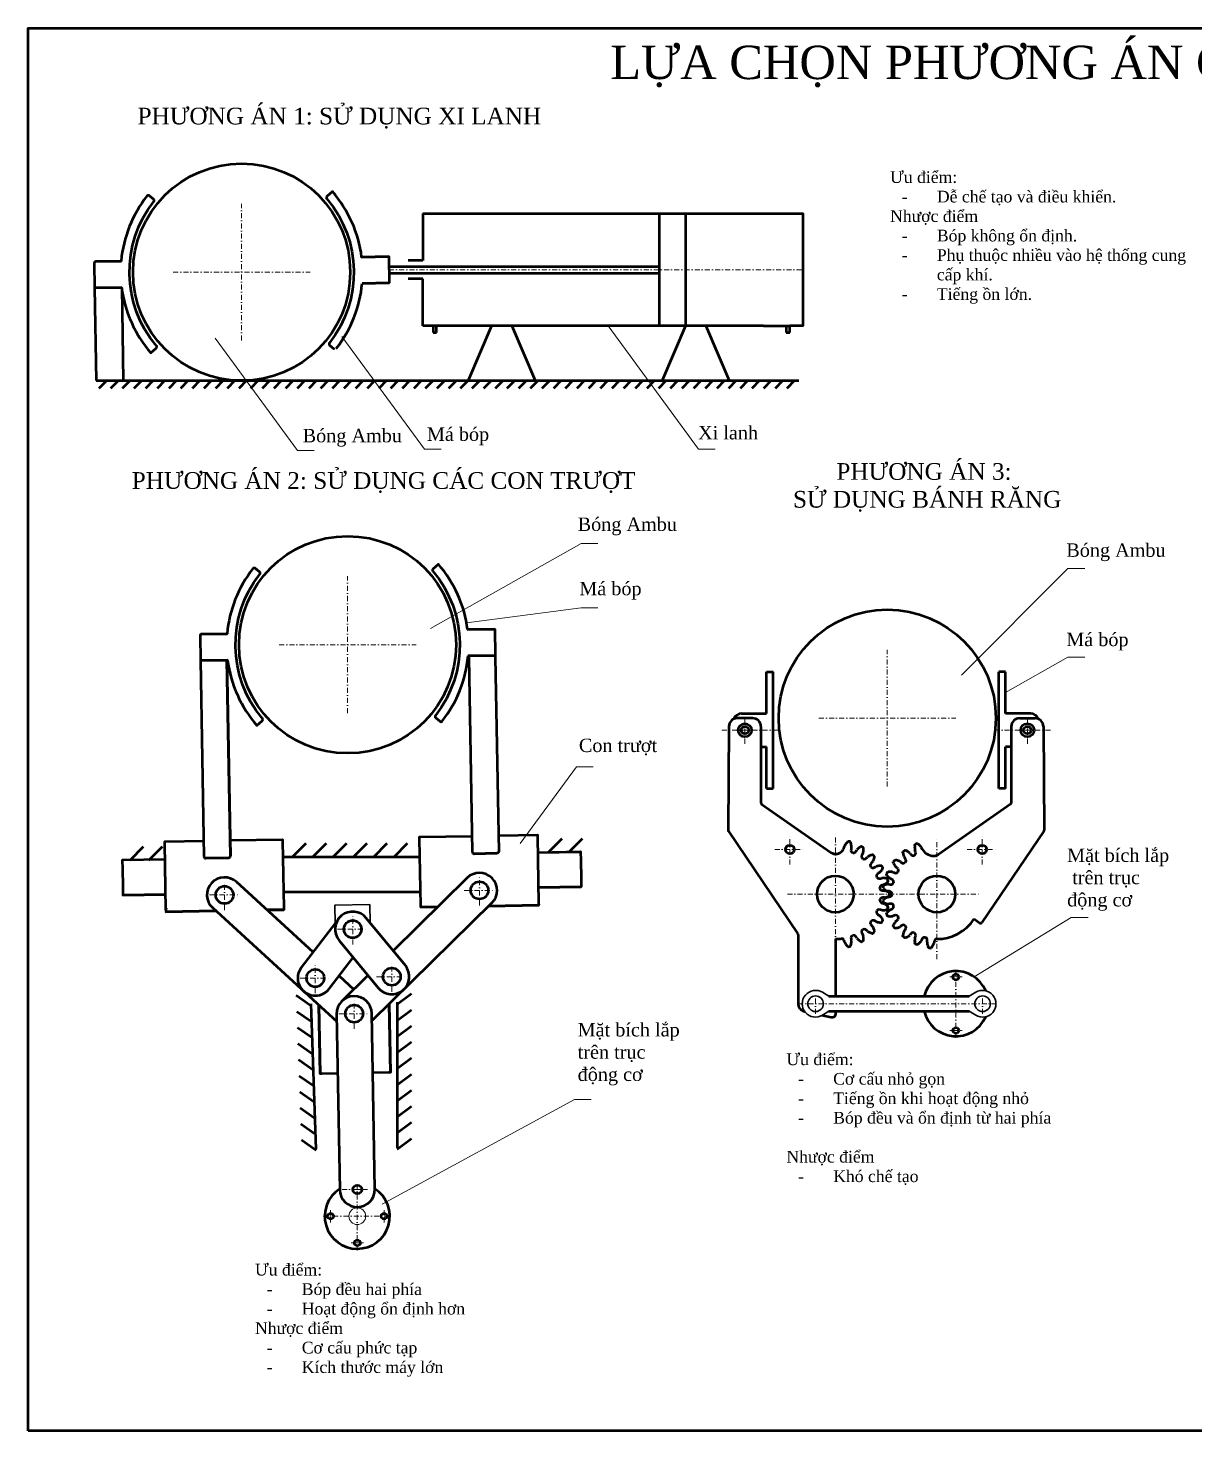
# Model space of a CAD drawing. Header units: inches. Extents: x -122986 to 27550, y -4965 to 6170.
# Drawn here: x 577 to 1275, y 420 to 1260 of the extents above; entities that cross this region are included whole.
import ezdxf

# ---------------------------------------------------------------- set-up
doc = ezdxf.new("R2010")
doc.units = ezdxf.units.IN
doc.header["$LTSCALE"] = 2
doc.header["$MEASUREMENT"] = 0
doc.linetypes.add('DASHDOT', pattern=[1, 0.5, -0.25, 0, -0.25])
for name, color, linetype, lineweight in [('1 mãnh', 7, 'Continuous', 5), ('1 Đường Tâm', 50, 'DASHDOT', 9), ('1 Đậm', 7, 'Continuous', 50), ('đậm', 7, 'Continuous', 50)]:
    doc.layers.add(name, color=color, linetype=linetype, lineweight=lineweight)

# ---------------------------------------------------------------- blocks, each defined once
blk = doc.blocks.new('*U324')
at = {"layer": '1 Đậm', "ltscale": 15}
blk.add_line((-4.26, -3.21), (4.26, 3.21), dxfattribs=at)
blk = doc.blocks.new('*U325')
at = {"layer": '1 Đậm', "color": 0, "linetype": 'ByBlock', "lineweight": -2, "transparency": 16777216}
for p in [(0, 86.67), (0, 77.04), (0, 67.41), (0, 57.78), (0, 48.15), (0, 38.52), (0, 28.89), (0, 19.26), (0, 9.63), (0, 0)]:
    blk.add_blockref('*U324', p, dxfattribs=at)
blk = doc.blocks.new('*U316')
at = {"layer": '1 Đậm', "ltscale": 15}
blk.add_line((-4.26, -3.21), (4.26, 3.21), dxfattribs=at)
blk = doc.blocks.new('*U317')
at = {"layer": '1 Đậm', "color": 0, "linetype": 'ByBlock', "lineweight": -2, "transparency": 16777216}
for p in [(0, 86.67), (0, 77.04), (0, 67.41), (0, 57.78), (0, 48.15), (0, 38.52), (0, 28.89), (0, 19.26), (0, 9.63), (0, 0)]:
    blk.add_blockref('*U316', p, dxfattribs=at)
blk = doc.blocks.new('*U318')
at = {"layer": '1 Đậm', "ltscale": 15}
blk.add_line((-4.05, -4.07), (4.05, 4.07), dxfattribs=at)
blk = doc.blocks.new('*U319')
at = {"layer": '1 Đậm', "color": 0, "linetype": 'ByBlock', "lineweight": -2, "transparency": 16777216}
for p in [(0, 0), (12.14, 0), (24.28, 0), (36.42, 0), (48.56, 0), (60.69, 0)]:
    blk.add_blockref('*U318', p, dxfattribs=at)
blk = doc.blocks.new('*U320')
at = {"layer": '1 Đậm', "ltscale": 15}
blk.add_line((-4.05, -4.07), (4.05, 4.07), dxfattribs=at)
blk = doc.blocks.new('*U321')
at = {"layer": '1 Đậm', "color": 0, "linetype": 'ByBlock', "lineweight": -2, "transparency": 16777216}
for p in [(0, 0), (11.29, 0)]:
    blk.add_blockref('*U320', p, dxfattribs=at)
blk = doc.blocks.new('*U322')
at = {"layer": '1 Đậm', "ltscale": 15}
blk.add_line((-4.05, -4.07), (4.05, 4.07), dxfattribs=at)
blk = doc.blocks.new('*U323')
at = {"layer": '1 Đậm', "color": 0, "linetype": 'ByBlock', "lineweight": -2, "transparency": 16777216}
for p in [(0, 0), (12.14, 0)]:
    blk.add_blockref('*U322', p, dxfattribs=at)
blk = doc.blocks.new('*U326')
at = {"layer": '1 Đậm', "ltscale": 15}
blk.add_line((2.33, 2.34), (-2.33, -2.34), dxfattribs=at)
blk = doc.blocks.new('*U327')
at = {"layer": '1 Đậm', "color": 0, "linetype": 'ByBlock', "lineweight": -2, "transparency": 16777216}
for p in [(0, 0), (6.98, 0), (13.96, 0), (20.93, 0), (27.91, 0), (34.89, 0), (41.87, 0), (48.85, 0), (55.82, 0), (62.8, 0), (69.78, 0), (76.76, 0), (83.74, 0), (90.71, 0), (97.69, 0), (104.67, 0), (111.65, 0), (118.63, 0), (125.6, 0), (132.58, 0), (139.56, 0), (146.54, 0), (153.52, 0), (160.49, 0), (167.47, 0), (174.45, 0), (181.43, 0), (188.41, 0), (195.39, 0), (202.36, 0), (209.34, 0), (216.32, 0), (223.3, 0), (230.28, 0), (237.25, 0), (244.23, 0), (251.21, 0), (258.19, 0), (265.17, 0), (272.14, 0), (279.12, 0), (286.1, 0), (293.08, 0), (300.06, 0), (307.03, 0), (314.01, 0), (320.99, 0), (327.97, 0), (334.95, 0), (341.92, 0), (348.9, 0), (355.88, 0), (362.86, 0), (369.84, 0), (376.81, 0), (383.79, 0), (390.77, 0), (397.75, 0), (404.73, 0), (411.7, 0)]:
    blk.add_blockref('*U326', p, dxfattribs=at)

msp = doc.modelspace()

# ---------------------------------------------------------------- linework, layer by layer
at = {"lineweight": 30}
msp.add_lwpolyline([(760.559, 724.348), (760.366, 735.194), (781.383, 735.568), (781.576, 724.722)], dxfattribs=at)
at = {"layer": '1 mãnh', "lineweight": 13}
for p, q in [((764.62, 1075.693), (814.04, 1008.305)), ((924.009, 1082.117), (978.14, 1008.305)), ((688.748, 1074.834), (738.168, 1007.447)), ((814.04, 1008.305), (824.04, 1008.305)), ((978.14, 1008.305), (988.14, 1008.305)), ((738.168, 1007.447), (748.168, 1007.447)), ((817.751, 900.878), (907.821, 951.827)), ((907.821, 951.827), (917.821, 951.827)), ((1135.535, 872.875), (1199.321, 936.827)), ((1199.321, 936.827), (1209.321, 936.827)), ((839.335, 904.207), (907.821, 913.327)), ((907.821, 913.327), (917.821, 913.327)), ((1162, 862.5), (1199.321, 883.827)), ((1199.321, 883.827), (1209.321, 883.827)), ((871.373, 772.078), (905.122, 818.097)), ((905.122, 818.097), (915.122, 818.097)), ((1143.225, 692.325), (1201.321, 727.827)), ((1201.321, 727.827), (1211.321, 727.827)), ((788.766, 556.211), (903.821, 618.827)), ((903.821, 618.827), (913.821, 618.827))]:
    msp.add_line(p, q, dxfattribs=at)
at = {"layer": '1 mãnh', "lineweight": 13, "ltscale": 15}
msp.add_circle((773.907, 548.997), 5, dxfattribs=at)
at = {"layer": '1 Đường Tâm', "lineweight": 9, "ltscale": 3}
for p, q in [((704.668, 1073.353), (704.668, 1155.253)), ((663.718, 1114.303), (745.618, 1114.303)), ((792.865, 1115.708), (1040.525, 1115.708)), ((768.102, 850.257), (768.102, 932.157)), ((727.152, 891.207), (809.052, 891.207)), ((1091.153, 806.232), (1091.153, 888.132)), ((1005.915, 831.937), (1005.915, 847.673)), ((1050.203, 847.182), (1132.103, 847.182)), ((1175, 831.937), (1175, 847.673)), ((992.117, 840), (1025.983, 840)), ((1188.798, 840), (1154.931, 840)), ((1032.895, 759.562), (1032.895, 777.739)), ((1060.054, 775.827), (1060.057, 711.328)), ((1120.861, 702.901), (1120.861, 775.327)), ((1148.02, 759.562), (1148.02, 777.739)), ((1023.806, 768.651), (1041.983, 768.651)), ((1138.932, 768.651), (1157.109, 768.651)), ((694.44, 732.286), (694.44, 750.463)), ((847.047, 735.002), (847.047, 753.179)), ((685.351, 741.374), (703.528, 741.374)), ((837.959, 744.09), (856.136, 744.09)), ((1031.321, 741.868), (1146.321, 741.868)), ((771.133, 711.762), (771.133, 729.939)), ((762.044, 720.85), (780.221, 720.85)), ((748.756, 682.494), (748.756, 700.671)), ((794.538, 683.309), (794.538, 701.486)), ((739.667, 691.583), (757.844, 691.583)), ((785.449, 692.398), (803.626, 692.398)), ((1128.543, 692.229), (1135.893, 692.229)), ((1132.218, 655.754), (1132.218, 696.704)), ((1048.218, 670.154), (1048.218, 682.303)), ((1148.218, 670.154), (1148.218, 682.303)), ((772.034, 661.155), (772.034, 679.332)), ((1037.86, 676.229), (1156.218, 676.229)), ((762.945, 670.244), (781.122, 670.244)), ((1128.543, 660.229), (1135.893, 660.229)), ((764.819, 564.997), (782.996, 564.997)), ((772.07, 564.997), (775.745, 564.997)), ((773.907, 528.522), (773.907, 569.472)), ((753.432, 548.997), (794.382, 548.997)), ((757.907, 545.322), (757.907, 552.672)), ((789.907, 545.322), (789.907, 552.672)), ((770.232, 532.997), (777.582, 532.997))]:
    msp.add_line(p, q, dxfattribs=at)
at = {"layer": '1 Đậm', "lineweight": 50, "ltscale": 15}
for p, q in [((813.034, 1149.298), (813.034, 1121.247)), ((954.61, 1149.298), (954.61, 1117.708)), ((970.268, 1149.298), (970.268, 1082.117)), ((1017.064, 1149.298), (1032.721, 1149.298)), ((792.83, 1117.708), (954.61, 1117.708)), ((792.83, 1117.708), (792.901, 1113.708)), ((813.034, 1121.247), (804.296, 1121.247)), ((954.61, 1117.708), (954.61, 1113.708)), ((792.901, 1113.708), (954.61, 1113.708)), ((813.034, 1110.168), (804.296, 1110.168)), ((813.034, 1082.117), (813.034, 1110.168)), ((954.61, 1113.708), (954.61, 1082.117)), ((819.321, 1082.117), (819.321, 1078.117)), ((819.321, 1078.117), (821.321, 1078.117)), ((821.321, 1078.117), (821.321, 1082.117)), ((854.172, 1082.117), (840.21, 1049.303)), ((866.428, 1082.117), (880.39, 1049.303)), ((970.268, 1082.117), (956.305, 1049.303)), ((982.523, 1082.117), (996.486, 1049.303)), ((1017.064, 1082.117), (1032.721, 1082.117)), ((1030.721, 1082.117), (1030.721, 1078.117)), ((1030.721, 1078.117), (1032.721, 1078.117)), ((1032.721, 1078.117), (1032.721, 1082.117)), ((617.599, 1049.303), (1038.11, 1049.303)), ((729.302, 764.208), (811.42, 764.208)), ((729.709, 743.192), (811.827, 743.192)), ((1056.218, 680.729), (1140.218, 680.729)), ((746.06, 676.184), (749.162, 589.067)), ((797.78, 677.105), (797.78, 589.932)), ((1056.218, 671.729), (1140.218, 671.729))]:
    msp.add_line(p, q, dxfattribs=at)
at = {"layer": '1 Đậm', "lineweight": 50}
for p, q in [((616.611, 1104.817), (617.599, 1049.303)), ((632.859, 1104.817), (633.847, 1049.303)), ((776.795, 1107.526), (793.006, 1107.814)), ((650.337, 1065.942), (653.52, 1068.711)), ((840.229, 884.43), (856.44, 884.719)), ((856.459, 883.666), (858.529, 767.369)), ((680.046, 881.721), (682.134, 764.372)), ((1018.915, 875), (1022.915, 875)), ((1018.915, 850), (1018.915, 875)), ((1022.915, 805), (1022.915, 875)), ((1162, 875), (1158, 875)), ((1158, 805), (1158, 875)), ((1162, 850), (1162, 875)), ((1003.915, 850), (1018.915, 850)), ((1177, 850), (1162, 850)), ((713.771, 842.847), (716.954, 845.616)), ((996.339, 842.215), (995.885, 780.175)), ((1010.512, 847.182), (1001.339, 847.182)), ((1015.512, 842.182), (1015.524, 796.595)), ((1165.403, 842.182), (1165.39, 796.595)), ((1170.403, 847.182), (1179.575, 847.182)), ((1184.575, 842.215), (1185.029, 780.175)), ((1015.515, 830), (1018.915, 830)), ((1018.915, 805), (1018.915, 830)), ((1165.399, 830), (1162, 830)), ((1162, 805), (1162, 830)), ((1018.915, 805), (1022.915, 805)), ((1162, 805), (1158, 805)), ((1015.952, 795.775), (1057.44, 766.816)), ((1164.963, 795.775), (1121.831, 765.669)), ((996.057, 779.607), (1037.682, 718.05)), ((1067.602, 773.365), (1067.27, 773.044)), ((1069.392, 772.475), (1069.266, 772.919)), ((1184.858, 779.607), (1147.847, 724.873)), ((1075.496, 770.338), (1075.093, 770.114)), ((1076.996, 769.015), (1076.989, 769.477)), ((1082.339, 765.371), (1081.891, 765.259)), ((1100.52, 766.572), (1100.467, 767.03)), ((1101.834, 768.079), (1102.263, 767.909)), ((1107.607, 770.995), (1107.675, 771.451)), ((1109.266, 772.11), (1109.637, 771.835)), ((1083.445, 763.706), (1083.557, 764.153)), ((1087.663, 758.803), (1087.201, 758.81)), ((1088.3, 756.907), (1088.524, 757.311)), ((1094.82, 760.466), (1094.65, 760.895)), ((1095.699, 762.262), (1096.157, 762.209)), ((1090.894, 753.092), (1090.619, 753.462)), ((1091.105, 751.08), (1090.661, 751.207)), ((1091.23, 749.084), (1091.551, 749.416)), ((1091.278, 755.054), (1091.734, 755.122)), ((1089.01, 744.953), (1088.648, 745.24)), ((1088.873, 746.948), (1089.296, 747.132)), ((1092.431, 742.73), (1092.035, 742.967)), ((1092.035, 740.77), (1092.431, 741.007)), ((1088.648, 738.496), (1089.01, 738.783)), ((1089.296, 736.605), (1088.873, 736.788)), ((1090.661, 732.53), (1091.105, 732.656)), ((1091.551, 734.321), (1091.23, 734.652)), ((1087.201, 724.926), (1087.663, 724.934)), ((1088.524, 726.426), (1088.3, 726.829)), ((1090.619, 730.274), (1090.894, 730.644)), ((1091.734, 728.615), (1091.278, 728.682)), ((1094.65, 722.842), (1094.82, 723.271)), ((1143.227, 726.968), (1146.428, 724.626)), ((1037.854, 717.49), (1037.86, 676.22)), ((1076.989, 714.26), (1076.996, 714.721)), ((1081.891, 718.477), (1082.339, 718.365)), ((1083.557, 719.583), (1083.445, 720.031)), ((1096.157, 721.528), (1095.699, 721.475)), ((1100.467, 716.706), (1100.52, 717.165)), ((1102.263, 715.827), (1101.834, 715.657)), ((1120.861, 714.993), (1120.633, 714.994)), ((1067.27, 710.693), (1067.602, 710.371)), ((1069.266, 710.817), (1069.392, 711.261)), ((1075.093, 713.622), (1075.496, 713.398)), ((1107.675, 712.285), (1107.607, 712.742)), ((1109.637, 711.901), (1109.266, 711.626)), ((1115.78, 709.881), (1115.597, 710.304)), ((1117.775, 710.017), (1117.489, 709.656)), ((762.965, 692.837), (771.775, 684.761)), ((780.293, 693.146), (764.649, 677.745))]:
    msp.add_line(p, q, dxfattribs=at)
for points in [[(576.821, 420.42), (576.821, 1260.42), (1764.821, 1260.42), (1764.821, 420.42), (576.821, 420.42)], [(689.299, 731.807), (659.351, 731.274)]]:
    msp.add_lwpolyline(points, close=True, dxfattribs=at)
for points in [[(649.475, 1159.987), (651.93, 1158), (649.475, 1159.987, 0.4184649), (647.985, 1159.819, 0.1450776), (632.541, 1120.892), (617.383, 1120.623), (632.541, 1120.892)], [(776.514, 1123.313), (792.725, 1123.601), (776.514, 1123.313, 0.1487791), (758.999, 1162.476), (755.816, 1159.707, 0.4097825), (755.703, 1158.234, -0.355414), (757.24, 1071.886)], [(632.822, 1105.105), (616.611, 1104.817), (632.822, 1105.105, 0.1487791), (650.337, 1065.942), (653.52, 1068.711, 0.4097825), (653.633, 1070.184, -0.355414), (652.096, 1156.532)], [(653.633, 1070.184, -0.355414), (652.096, 1156.532, 0.4097825), (651.93, 1158)], [(755.703, 1158.234, -0.355414), (757.24, 1071.886, 0.4097825), (757.406, 1070.418), (759.861, 1068.431), (757.406, 1070.418)], [(617.383, 1120.623, 0.4142136), (616.349, 1119.551), (616.611, 1104.817)], [(696.257, 882.01), (680.046, 881.721), (696.257, 882.01, 0.1487791), (713.771, 842.847), (716.954, 845.616, 0.4097825), (717.068, 847.089, -0.355414), (715.531, 933.437)], [(712.91, 936.892), (715.365, 934.905), (712.91, 936.892, 0.4184649), (711.42, 936.723, 0.1450776), (695.976, 897.797), (680.817, 897.527), (695.976, 897.797)], [(717.068, 847.089, -0.355414), (715.531, 933.437, 0.4097825), (715.365, 934.905)], [(839.948, 900.217), (856.159, 900.506), (839.948, 900.217, 0.1487791), (822.434, 939.38), (819.251, 936.612, 0.4097825), (819.137, 935.139, -0.355414), (820.674, 848.79)], [(819.137, 935.139, -0.355414), (820.674, 848.79, 0.4097825), (820.84, 847.322), (823.295, 845.336), (820.84, 847.322)], [(680.817, 897.527, 0.4142136), (679.783, 896.456), (680.046, 881.721)], [(679.783, 896.456), (680.046, 881.721), (682.134, 764.372, 0.4142136), (683.206, 763.338), (696.888, 763.581), (683.206, 763.338)], [(696.888, 763.581, 0.4142136), (697.921, 764.653), (695.833, 882.002), (697.921, 764.653)], [(823.295, 845.336, 0.4184649), (824.785, 845.504, 0.1450776), (840.229, 884.43, -0.2370386), (840.668, 883.593), (842.742, 767.088, 0.4142136), (843.813, 766.054), (857.495, 766.298)], [(856.44, 884.719), (856.44, 884.718), (856.44, 884.716), (856.44, 884.713), (856.44, 884.708), (856.44, 884.703), (856.441, 884.696), (856.441, 884.687), (856.441, 884.678), (856.441, 884.668), (856.441, 884.657), (856.441, 884.644), (856.442, 884.63), (856.442, 884.616), (856.442, 884.6), (856.442, 884.584), (856.443, 884.567), (856.443, 884.549), (856.443, 884.53), (856.444, 884.51), (856.444, 884.49), (856.445, 884.469), (856.445, 884.447), (856.445, 884.425), (856.446, 884.402), (856.446, 884.379), (856.447, 884.354), (856.447, 884.33), (856.447, 884.304), (856.448, 884.278), (856.448, 884.252), (856.449, 884.225), (856.449, 884.198), (856.45, 884.171), (856.45, 884.143), (856.451, 884.114), (856.451, 884.086), (856.452, 884.057), (856.452, 884.028), (856.453, 883.999), (856.453, 883.969), (856.454, 883.94), (856.454, 883.91), (856.455, 883.88), (856.456, 883.849), (856.456, 883.819), (856.457, 883.789), (856.457, 883.758), (856.458, 883.727), (856.458, 883.697), (856.459, 883.666), (858.529, 767.369, -0.4142136), (857.495, 766.298), (843.813, 766.054)], [(747.384, 707.12), (701.553, 749.133, 1), (687.327, 733.615), (761.589, 665.539)], [(782.639, 665.913), (854.432, 736.589, 1), (839.663, 751.592), (795.355, 707.974)], [(762.771, 727.244), (740.393, 697.976, 1), (757.118, 685.189), (771.434, 703.914)]]:
    msp.add_lwpolyline(points, format="xyb", dxfattribs=at)
at = {"layer": '1 Đậm', "lineweight": 50, "ltscale": 15}
for points in [[(813.034, 1149.298), (1017.064, 1149.298)], [(1032.721, 1149.298), (1040.525, 1149.298), (1040.525, 1082.117), (1032.721, 1082.117)], [(1017.064, 1082.117), (813.034, 1082.117)], [(1060.054, 714.993), (1060.077, 680.729)], [(1041.83, 671.413), (1040.971, 671.602)]]:
    msp.add_lwpolyline(points, dxfattribs=at)
at = {"layer": '1 Đậm', "lineweight": 50}
for points in [[(616.349, 1119.551), (616.611, 1104.817), (617.599, 1049.303)], [(792.725, 1123.601), (793.006, 1107.814), (776.795, 1107.526)], [(632.859, 1104.817), (632.859, 1104.817), (633.847, 1049.303)], [(856.159, 900.506), (856.44, 884.719), (840.229, 884.43)], [(659.538, 733.359), (659.332, 732.327), (658.62, 772.32), (658.601, 773.373), (681.967, 773.789)], [(697.754, 774.07), (729.117, 774.628), (729.135, 773.576), (729.847, 733.582), (729.866, 732.529), (719.859, 732.351), (729.866, 732.529)], [(811.958, 733.991), (821.965, 734.169), (811.958, 733.991), (811.939, 735.043), (811.228, 775.037), (811.209, 776.089), (842.572, 776.647)], [(858.359, 776.928), (881.724, 777.344), (881.743, 776.292), (882.455, 736.298), (882.473, 735.246), (852.525, 734.713), (882.473, 735.246)], [(1067.831, 773.424), (1067.75, 773.43), (1067.671, 773.41), (1067.602, 773.365)], [(1069.266, 772.919), (1069.228, 772.993), (1069.167, 773.052), (1069.097, 773.085)], [(759.825, 764.644), (759.825, 764.647)], [(881.911, 766.82), (907.545, 767.276), (907.545, 767.26)], [(881.911, 766.803), (907.545, 767.26), (907.639, 762.014), (907.826, 751.489), (907.919, 746.243), (882.285, 745.787)], [(1075.733, 770.336), (1075.656, 770.363), (1075.575, 770.364), (1075.496, 770.338)], [(1076.989, 769.477), (1076.972, 769.558), (1076.928, 769.63), (1076.868, 769.681)], [(1082.567, 765.308), (1082.5, 765.354), (1082.422, 765.376), (1082.339, 765.371)], [(1100.467, 767.03), (1100.474, 767.113), (1100.508, 767.19), (1100.56, 767.248)], [(1101.6, 768.046), (1101.672, 768.083), (1101.753, 768.094), (1101.834, 768.079)], [(1107.675, 771.451), (1107.702, 771.529), (1107.755, 771.595), (1107.821, 771.637)], [(1109.031, 772.139), (1109.111, 772.156), (1109.192, 772.146), (1109.266, 772.11)], [(658.793, 762.676), (633.159, 762.181), (633.16, 762.164)], [(658.793, 762.66), (633.16, 762.164), (633.261, 756.918), (633.465, 746.394), (633.566, 741.148), (659.199, 741.644)], [(1083.557, 764.153), (1083.562, 764.236), (1083.538, 764.317), (1083.494, 764.381)], [(1087.867, 758.682), (1087.814, 758.744), (1087.744, 758.786), (1087.663, 758.803)], [(1088.524, 757.311), (1088.55, 757.39), (1088.548, 757.474), (1088.522, 757.547)], [(1094.65, 760.895), (1094.634, 760.976), (1094.647, 761.06), (1094.683, 761.129)], [(1095.481, 762.169), (1095.541, 762.223), (1095.616, 762.255), (1095.699, 762.262)], [(1090.619, 753.462), (1090.583, 753.537), (1090.573, 753.621), (1090.59, 753.698)], [(1091.091, 754.908), (1091.136, 754.977), (1091.2, 755.027), (1091.278, 755.054)], [(1091.271, 750.911), (1091.236, 750.985), (1091.179, 751.043), (1091.105, 751.08)], [(1091.551, 749.416), (1091.596, 749.485), (1091.616, 749.567), (1091.61, 749.645)], [(659.2, 741.628), (633.566, 741.132), (633.566, 741.148)], [(882.285, 745.77), (907.92, 746.227), (907.919, 746.243)], [(1088.731, 746.759), (1088.756, 746.837), (1088.805, 746.902), (1088.873, 746.948)], [(1092.547, 742.523), (1092.533, 742.604), (1092.493, 742.674), (1092.431, 742.73)], [(1092.431, 741.007), (1092.493, 741.062), (1092.534, 741.136), (1092.547, 741.213)], [(1088.873, 736.788), (1088.804, 736.835), (1088.754, 736.903), (1088.731, 736.977)], [(1091.105, 732.656), (1091.179, 732.694), (1091.238, 732.755), (1091.271, 732.825)], [(1091.61, 734.091), (1091.616, 734.173), (1091.596, 734.251), (1091.551, 734.321)], [(1087.663, 724.934), (1087.744, 724.951), (1087.816, 724.994), (1087.867, 725.054)], [(1088.522, 726.189), (1088.549, 726.266), (1088.55, 726.347), (1088.524, 726.426)], [(1090.59, 730.039), (1090.573, 730.119), (1090.583, 730.199), (1090.619, 730.274)], [(1091.278, 728.682), (1091.199, 728.71), (1091.133, 728.763), (1091.091, 728.828)], [(1094.683, 722.607), (1094.646, 722.68), (1094.634, 722.76), (1094.65, 722.842)], [(1076.868, 714.056), (1076.93, 714.109), (1076.972, 714.179), (1076.989, 714.26)], [(1082.339, 718.365), (1082.422, 718.361), (1082.503, 718.384), (1082.567, 718.429)], [(1083.494, 719.355), (1083.54, 719.422), (1083.562, 719.501), (1083.557, 719.583)], [(1095.699, 721.475), (1095.616, 721.481), (1095.538, 721.515), (1095.481, 721.568)], [(1100.56, 716.488), (1100.506, 716.549), (1100.474, 716.624), (1100.467, 716.706)], [(1101.834, 715.657), (1101.752, 715.642), (1101.669, 715.655), (1101.6, 715.691)], [(1067.602, 710.371), (1067.671, 710.326), (1067.753, 710.306), (1067.831, 710.312)], [(1069.097, 710.652), (1069.17, 710.687), (1069.229, 710.743), (1069.266, 710.817)], [(1075.496, 713.398), (1075.576, 713.372), (1075.66, 713.374), (1075.733, 713.401)], [(1107.821, 712.099), (1107.752, 712.143), (1107.702, 712.207), (1107.675, 712.285)], [(1109.266, 711.626), (1109.191, 711.59), (1109.108, 711.581), (1109.031, 711.598)], [(1115.97, 709.738), (1115.892, 709.764), (1115.827, 709.812), (1115.78, 709.881)], [(1117.489, 709.656), (1117.426, 709.602), (1117.347, 709.571), (1117.269, 709.567)], [(762.143, 634.45), (752.671, 634.281), (751.618, 634.262), (750.887, 675.348), (751.618, 634.262)], [(793.717, 635.012), (792.986, 676.098), (793.717, 635.012), (792.664, 634.993), (783.192, 634.824)]]:
    msp.add_lwpolyline(points, dxfattribs=at)
for points in [[(779.262, 727.538, 1), (763.004, 714.163), (786.408, 685.711, 1), (802.667, 699.085)], [(782.558, 670.431, 1), (761.509, 670.056), (763.382, 564.81, 1), (784.432, 565.185)]]:
    msp.add_lwpolyline(points, format="xyb", close=True, dxfattribs=at)
at = {"layer": '1 Đậm', "lineweight": 50, "ltscale": 15}
msp.add_lwpolyline([(1060.083, 671.729), (1060.084, 669.895), (1060.084, 669.893, -0.4790018), (1057.656, 667.94), (1052.003, 669.18)], format="xyb", dxfattribs=at)
at = {"layer": '1 Đậm', "lineweight": 50}
for centre, radius in [((704.668, 1114.303), 65), ((768.102, 891.207), 65), ((1091.153, 847.182), 65), ((1005.915, 840), 4), ((1005.915, 840), 2.25), ((1175, 840), 4), ((1175, 840), 2.25), ((1175, 840), 2.25), ((1032.895, 768.651), 2.6), ((1148.02, 768.651), 2.6), ((847.047, 744.09), 5.263), ((1060.054, 741.868), 10.975), ((1120.861, 741.868), 10.975), ((694.44, 741.374), 5.263), ((771.133, 720.85), 5.263), ((794.538, 692.398), 5.263), ((748.756, 691.583), 5.263), ((1132.218, 692.229), 1.75), ((772.034, 670.244), 5.263), ((1132.218, 660.229), 1.75), ((773.907, 564.997), 2.632), ((757.907, 548.997), 1.75), ((789.907, 548.997), 1.75), ((773.907, 532.997), 1.75)]:
    msp.add_circle(centre, radius, dxfattribs=at)
for centre, radius, start, end in [((705.93, 1114.303), 73.684, 141.850123, 174.869083), ((703.406, 1114.115), 73.684, 7.170358, 41.019719), ((705.93, 1114.303), 73.684, 187.170358, 221.019719), ((703.406, 1114.115), 73.684, 321.850123, 354.869083), ((769.365, 891.207), 73.684, 141.850123, 174.869083), ((766.84, 891.02), 73.684, 7.170358, 41.019719), ((769.365, 891.207), 73.684, 187.170358, 221.019719), ((766.84, 891.02), 73.684, 321.850123, 354.869083), ((1003.915, 845), 5, 90, 160.024515), ((1177, 845), 5, 19.975485, 90), ((1001.339, 842.182), 5, 90, 179.619838), ((1010.512, 842.182), 5, 0, 90), ((1170.403, 842.182), 5, 90, 180), ((1179.575, 842.182), 5, 0.380162, 90), ((1016.524, 796.595), 1, 180.015703, 235.084643), ((1164.39, 796.595), 1, 304.915357, 359.984297), ((996.885, 780.168), 1, 179.580566, 214.066458), ((1074.114, 766.312), 9.6, 135.469382, 148.749999), ((1060.054, 741.868), 32.5, 73.844808, 76.155192), ((1184.029, 780.168), 1, 325.93371, 0.419434), ((1060.302, 770.916), 5, 235.084643, 322.168215), ((1057.933, 772.756), 8, 322.168215, 345.443992), ((1067.654, 770.232), 2.044, 148.74997, 165.443969), ((1070.596, 767.943), 1.25, 176.723276, 247.986315), ((1077.335, 767.557), 8, 164.556008, 176.723274), ((1060.1, 770.067), 9.6, 1.250002, 14.530618), ((1067.654, 770.232), 2.044, 344.556031, 1.250034), ((1060.054, 741.868), 26.875, 67.013685, 67.986315), ((1071.037, 767.76), 1.25, 247.013685, 318.276737), ((1065.999, 772.252), 8, 318.276728, 330.443992), ((1074.736, 767.298), 2.044, 133.749968, 150.443969), ((1079.961, 761.84), 9.6, 120.469382, 133.749999), ((1060.054, 741.868), 32.5, 58.844808, 61.155192), ((1076.985, 764.326), 1.25, 161.723276, 232.986315), ((1083.395, 762.209), 8, 149.556008, 161.723274), ((1074.736, 767.298), 2.044, 329.556031, 346.250033), ((1067.396, 769.094), 9.6, 346.250001, 359.530618), ((1080.817, 762.632), 2.044, 118.749968, 135.443969), ((1084.452, 756.007), 9.6, 105.469382, 118.749999), ((1060.054, 741.868), 32.5, 43.844808, 46.155192), ((1110.028, 767.903), 9.6, 187.969382, 201.249999), ((1120.861, 741.868), 32.5, 126.344808, 128.655192), ((1102.985, 765.164), 2.044, 201.249967, 217.943969), ((1098.517, 759.07), 9.6, 53.750001, 67.030618), ((1102.985, 765.164), 2.044, 37.056031, 53.750032), ((1111, 771.216), 8, 217.056008, 229.223272), ((1106.592, 766.105), 1.25, 229.223263, 300.486315), ((1120.861, 741.868), 26.875, 119.513685, 120.486315), ((1117.135, 769.82), 9.6, 172.969382, 186.249998), ((1109.624, 768.997), 2.044, 186.249966, 202.943969), ((1107.005, 766.344), 1.25, 299.513685, 10.776724), ((1100.374, 765.082), 8, 10.776726, 22.943992), ((1120.861, 741.868), 32.5, 111.344808, 113.655192), ((1103.731, 764.267), 9.6, 38.750001, 52.030618), ((1109.624, 768.997), 2.044, 22.056031, 38.75003), ((1118.932, 772.768), 8, 202.056008, 270.706264), ((1118.969, 769.769), 5, 270.706264, 304.915357), ((1060.054, 741.868), 26.875, 52.013685, 52.986315), ((1077.364, 764.035), 1.25, 232.013685, 303.276738), ((1073.661, 769.678), 8, 303.276729, 315.443992), ((1082.221, 759.178), 1.25, 146.723265, 217.986315), ((1087.864, 755.475), 8, 134.556008, 146.723272), ((1060.054, 741.868), 26.875, 37.013685, 37.986315), ((1082.512, 758.8), 1.25, 217.013685, 288.276738), ((1080.817, 762.632), 2.044, 314.556031, 331.250033), ((1074.193, 766.266), 9.6, 331.250001, 344.530618), ((1080.395, 765.209), 8, 288.276728, 300.443992), ((1085.484, 756.55), 2.044, 103.749968, 120.443969), ((1087.28, 749.21), 9.6, 90.469382, 103.749999), ((1080.026, 761.775), 9.6, 316.250002, 329.530618), ((1060.054, 741.868), 32.5, 28.844808, 31.155192), ((1120.861, 741.868), 32.5, 141.344808, 143.655192), ((1103.658, 764.212), 9.6, 202.969382, 216.249999), ((1097.565, 759.744), 2.044, 216.249967, 232.943969), ((1094.826, 752.701), 9.6, 68.750001, 82.030618), ((1091.512, 751.728), 8, 40.776728, 52.943992), ((1096.624, 756.137), 1.25, 329.513685, 40.776735), ((1097.565, 759.744), 2.044, 52.056031, 68.750032), ((1103.741, 767.664), 8, 232.056008, 244.223271), ((1100.805, 761.586), 1.25, 244.223262, 315.486315), ((1095.064, 758.988), 8, 25.776726, 37.943992), ((1120.861, 741.868), 26.875, 134.513685, 135.486315), ((1101.143, 761.924), 1.25, 314.513685, 25.776724), ((1085.946, 752.851), 1.25, 131.723265, 202.986315), ((1060.054, 741.868), 26.875, 22.013685, 22.986315), ((1086.129, 752.41), 1.25, 202.013685, 273.276738), ((1090.438, 747.813), 8, 119.556008, 131.723272), ((1085.743, 759.149), 8, 273.276728, 285.443992), ((1085.484, 756.55), 2.044, 299.556031, 316.250036), ((1088.417, 749.468), 2.044, 88.749967, 105.443969), ((1088.253, 741.914), 9.6, 75.469382, 88.749999), ((1088.417, 749.468), 2.044, 284.556031, 301.250034), ((1092.897, 738.233), 9.6, 98.750001, 112.030618), ((1084.497, 755.928), 9.6, 301.250002, 314.530618), ((1120.861, 741.868), 32.5, 156.344808, 158.655192), ((1098.462, 758.998), 9.6, 217.969382, 231.249998), ((1060.054, 741.868), 32.5, 13.844808, 16.155192), ((1091.748, 745.701), 2.044, 82.056031, 98.750033), ((1092.909, 745.594), 9.6, 83.750001, 97.030618), ((1093.136, 755.648), 8, 262.056008, 274.223272), ((1093.732, 753.105), 2.044, 231.249964, 247.943969), ((1089.96, 743.797), 8, 55.776728, 67.943992), ((1093.633, 748.917), 1.25, 274.223262, 345.486315), ((1093.732, 753.105), 2.044, 67.056031, 83.750032), ((1093.757, 749.378), 1.25, 344.513685, 55.776735), ((1097.647, 762.354), 8, 247.056008, 259.223272), ((1120.861, 741.868), 26.875, 164.513685, 165.486315), ((1096.385, 755.723), 1.25, 259.223262, 330.486315), ((1120.861, 741.868), 26.875, 149.513685, 150.486315), ((1087.906, 745.776), 1.25, 116.723276, 187.986315), ((1060.054, 741.868), 26.875, 7.013685, 7.986315), ((1087.969, 745.302), 1.25, 187.013685, 258.276738), ((1087.969, 738.434), 1.25, 101.723265, 172.986315), ((1090.942, 739.747), 8, 104.556008, 116.723274), ((1089.34, 751.912), 8, 258.276729, 270.443992), ((1089.34, 731.825), 8, 89.556008, 101.723272), ((1120.861, 741.868), 32.5, 171.344808, 173.655192), ((1094.791, 752.617), 9.6, 232.969382, 246.249998), ((1094.791, 731.119), 9.6, 113.750001, 127.030618), ((1089.418, 741.868), 2.044, 73.749967, 90.443969), ((1089.418, 741.868), 2.044, 269.556031, 286.250034), ((1087.303, 734.614), 9.6, 60.469382, 73.749999), ((1087.303, 749.123), 9.6, 286.250002, 299.530618), ((1091.748, 745.701), 2.044, 246.249966, 262.943969), ((1091.748, 738.035), 2.044, 97.056031, 113.750033), ((1090.514, 735.733), 8, 70.776726, 82.943992), ((1090.514, 748.003), 8, 277.056008, 289.223271), ((1060.054, 741.868), 32.5, 358.844808, 1.155192), ((1092.737, 742.107), 1.25, 359.513685, 70.776724), ((1092.737, 741.63), 1.25, 289.223262, 0.486315), ((1120.861, 741.868), 26.875, 179.513685, 180.486315), ((1085.946, 730.885), 1.25, 157.013685, 228.276738), ((1060.054, 741.868), 26.875, 337.013685, 337.986315), ((1086.129, 731.326), 1.25, 86.72327, 157.986315), ((1085.743, 724.587), 8, 74.556008, 86.723273), ((1087.906, 737.961), 1.25, 172.013685, 243.276739), ((1060.054, 741.868), 26.875, 352.013685, 352.986315), ((1090.942, 743.99), 8, 243.276729, 255.443992), ((1088.417, 734.268), 2.044, 254.556031, 271.250034), ((1088.253, 741.823), 9.6, 271.250002, 284.530618), ((1120.861, 741.868), 32.5, 186.344808, 188.655192), ((1088.417, 734.268), 2.044, 58.749968, 75.443969), ((1092.897, 745.504), 9.6, 247.969382, 261.249998), ((1084.497, 727.808), 9.6, 45.469382, 58.749999), ((1098.462, 724.738), 9.6, 128.750001, 142.030618), ((1060.054, 741.868), 32.5, 343.844808, 346.155192), ((1091.748, 738.035), 2.044, 261.249966, 277.943969), ((1093.136, 728.088), 8, 85.776728, 97.943992), ((1093.732, 730.631), 2.044, 112.056031, 128.750032), ((1089.96, 739.94), 8, 292.056008, 304.223271), ((1093.633, 734.82), 1.25, 14.513685, 85.776735), ((1093.757, 734.359), 1.25, 304.223261, 15.486315), ((1120.861, 741.868), 26.875, 194.513685, 195.486315), ((1082.221, 724.558), 1.25, 142.013685, 213.276739), ((1087.864, 728.262), 8, 213.276729, 225.443992), ((1060.054, 741.868), 26.875, 322.013685, 322.986315), ((1082.512, 724.937), 1.25, 71.723265, 142.986315), ((1080.817, 721.105), 2.044, 28.749967, 45.443969), ((1080.395, 718.527), 8, 59.556008, 71.723272), ((1085.484, 727.186), 2.044, 239.556031, 256.250034), ((1087.28, 734.526), 9.6, 256.250002, 269.530618), ((1090.438, 735.923), 8, 228.276729, 240.443992), ((1085.484, 727.186), 2.044, 43.749966, 60.443969), ((1080.026, 721.961), 9.6, 30.469382, 43.749999), ((1060.054, 741.868), 32.5, 328.844808, 331.155192), ((1120.861, 741.868), 32.5, 201.344808, 203.655192), ((1092.909, 738.143), 9.6, 262.969382, 276.249998), ((1093.732, 730.631), 2.044, 276.249966, 292.943969), ((1097.647, 721.382), 8, 100.776727, 112.943992), ((1120.861, 741.868), 32.5, 216.344808, 218.655192), ((1103.658, 719.525), 9.6, 143.750001, 157.030618), ((1097.565, 723.993), 2.044, 127.056031, 143.750034), ((1096.385, 728.013), 1.25, 29.513685, 100.77673), ((1091.512, 732.008), 8, 307.056008, 319.223271), ((1120.861, 741.868), 26.875, 209.513685, 210.486315), ((1096.624, 727.6), 1.25, 319.223262, 30.486315), ((1103.741, 716.072), 8, 115.776728, 127.943992), ((1100.805, 722.15), 1.25, 44.513685, 115.776735), ((1120.861, 741.868), 26.875, 224.513685, 225.486315), ((1101.143, 721.813), 1.25, 334.223261, 45.486315), ((1120.861, 741.868), 26.875, 269.513685, 326.328125), ((1147.018, 725.433), 1, 233.814981, 325.93371), ((1036.854, 717.49), 1, 0.009489, 34.066458), ((1060.054, 741.868), 26.875, 270, 277.986315), ((1063.962, 714.016), 1.25, 26.723265, 97.986315), ((1057.933, 710.981), 8, 14.556008, 26.723272), ((1070.596, 715.794), 1.25, 112.013685, 183.27674), ((1077.335, 716.18), 8, 183.276729, 195.443992), ((1067.654, 713.505), 2.044, 358.749966, 15.443969), ((1060.054, 741.868), 26.875, 292.013685, 292.986315), ((1071.037, 715.976), 1.25, 41.723265, 112.986315), ((1065.999, 711.484), 8, 29.556008, 41.723272), ((1074.736, 716.438), 2.044, 209.556031, 226.250036), ((1079.961, 721.897), 9.6, 226.250002, 239.530618), ((1060.054, 741.868), 32.5, 298.844808, 301.155192), ((1076.985, 719.411), 1.25, 127.013685, 198.27674), ((1083.395, 721.527), 8, 198.276729, 210.443992), ((1060.054, 741.868), 26.875, 307.013685, 307.986315), ((1074.736, 716.438), 2.044, 13.749966, 30.443969), ((1077.364, 719.701), 1.25, 56.723265, 127.986315), ((1067.396, 714.642), 9.6, 0.469382, 13.749999), ((1073.661, 714.058), 8, 44.556008, 56.723272), ((1080.817, 721.105), 2.044, 224.556031, 241.250034), ((1084.452, 727.73), 9.6, 241.250002, 254.530618), ((1060.054, 741.868), 32.5, 313.844808, 316.155192), ((1074.193, 717.47), 9.6, 15.469382, 28.749999), ((1094.826, 731.035), 9.6, 277.969382, 291.249998), ((1097.565, 723.993), 2.044, 291.249966, 307.943969), ((1110.028, 715.834), 9.6, 158.750001, 172.030618), ((1120.861, 741.868), 32.5, 231.344808, 233.655192), ((1102.985, 718.572), 2.044, 142.056031, 158.750033), ((1095.064, 724.748), 8, 322.056008, 334.223271), ((1098.517, 724.666), 9.6, 292.969382, 306.249998), ((1102.985, 718.572), 2.044, 306.249966, 322.943969), ((1111, 712.52), 8, 130.776728, 142.943992), ((1106.592, 717.631), 1.25, 59.513685, 130.776735), ((1120.861, 741.868), 26.875, 239.513685, 240.486315), ((1117.135, 713.917), 9.6, 173.750001, 187.030618), ((1109.624, 714.74), 2.044, 157.056031, 173.750034), ((1107.005, 717.393), 1.25, 349.22326, 60.486315), ((1100.374, 718.655), 8, 337.056008, 349.223271), ((1118.932, 710.968), 8, 145.776728, 157.943992), ((1113.351, 714.764), 1.25, 74.513685, 145.776735), ((1120.861, 741.868), 26.875, 254.513685, 255.486315), ((1113.812, 714.641), 1.25, 4.22326, 75.486315), ((1107.081, 714.144), 8, 352.056008, 4.223271), ((1126.996, 711.522), 8, 160.776728, 172.943992), ((1120.622, 713.744), 1.25, 89.513685, 160.776735), ((1067.654, 713.505), 2.044, 194.556031, 211.250034), ((1074.114, 717.425), 9.6, 211.250002, 224.530618), ((1060.054, 741.868), 32.5, 283.844808, 286.155192), ((1060.1, 713.67), 9.6, 345.469382, 358.749999), ((1120.861, 741.868), 32.5, 246.344808, 248.655192), ((1103.731, 719.469), 9.6, 307.969382, 321.249998), ((1109.624, 714.74), 2.044, 321.249964, 337.943969), ((1117.028, 712.756), 2.044, 172.056031, 188.750034), ((1124.496, 713.905), 9.6, 188.750001, 202.030618), ((1120.861, 741.868), 32.5, 261.344808, 263.655192), ((1110.112, 715.799), 9.6, 322.969382, 336.249998), ((1117.028, 712.756), 2.044, 336.249966, 352.943969), ((1132.218, 676.229), 19.5, 23.498961, 166.657636), ((1042.882, 676.222), 5, 180, 247.525751), ((1132.218, 676.229), 19.5, 193.342364, 336.501039), ((773.907, 548.997), 19.5, 122.70202, 57.349403)]:
    msp.add_arc(centre, radius, start, end, dxfattribs=at)
at = {"layer": 'đậm', "lineweight": 30}
for p, q in [((1052.373, 683.065), (1056.218, 680.729)), ((1144.064, 683.065), (1140.218, 680.729)), ((1056.218, 671.729), (1052.373, 669.392)), ((1140.218, 671.729), (1144.064, 669.392))]:
    msp.add_line(p, q, dxfattribs=at)
for centre in [(1048.218, 676.229), (1148.218, 676.229)]:
    msp.add_circle(centre, 4.675, dxfattribs=at)
for centre, start, end in [((1048.218, 676.229), 58.715507, 301.284493), ((1148.218, 676.229), 238.715507, 121.284493)]:
    msp.add_arc(centre, 8, start, end, dxfattribs=at)

# ---------------------------------------------------------------- block references
at = {"layer": '1 Đậm', "lineweight": 50}
for name, p in [('*U327', (621.564, 1046.966)), ('*U323', (892.444, 771.005)), ('*U321', (641.962, 766.342)), ('*U319', (739.24, 768.278)), ('*U325', (802.037, 592.412))]:
    msp.add_blockref(name, p, dxfattribs=at)
at = {"layer": '1 Đậm', "lineweight": 50, "xscale": -1, "rotation": 2.039440906870702}
msp.add_blockref('*U317', (744.819, 591.394), dxfattribs=at)

# ---------------------------------------------------------------- texts
for s, width, insert, char_height, attachment_point in [('{\\fTimes New Roman|b0|i0|c0|p18;LỰA CHỌN PHƯƠNG ÁN CƠ CẤU BÓP}', 596.01305, (925.324, 1249.883), 20, 1), ('{\\fTimes New Roman|b0|i0|c0|p18;PHƯƠNG ÁN 1: SỬ DỤNG XI LANH}', 343.33922, (642.372, 1212.738), 10, 1), ('{\\fTimes New Roman|b0|i0|c0|p18;Ưu điểm:\\P\\pi-21,l28,t28;-^IDễ chế tạo và điều khiển.\\P\\pi0,l0,tz;Nhược điểm\\P\\pi-21,l28,t28;-^IBóp không ổn định.\\P-^IPhụ thuộc nhiều vào hệ thống cung cấp khí.\\P-^ITiếng ồn lớn.}', 186.6244, (1092.83, 1174.677), 7, 1), ('{\\fTimes New Roman|b0|i0|c0|p18;Bóng Ambu}', 60.39283, (741.208, 1020.391), 8, 1), ('{\\fTimes New Roman|b0|i0|c0|p18;Má bóp}', 51.00457, (815.572, 1021.249), 8, 1), ('{\\fTimes New Roman|b0|i0|c0|p18;Xi lanh}', 51.00457, (977.902, 1022.132), 8, 1), ('\\pi48.1038;{\\fTimes New Roman|b0|i0|c0|p18;PHƯƠNG ÁN 3:\\P\\pi18.35254; SỬ DỤNG BÁNH RĂNG}', 197.26023, (1012.575, 999.927), 10, 1), ('{\\fTimes New Roman|b0|i0|c0|p18;PHƯƠNG ÁN 2: SỬ DỤNG CÁC CON TRƯỢT}', 377.0899, (638.863, 994.521), 10, 1), ('{\\fTimes New Roman|b0|i0|c0|p18;Bóng Ambu}', 60.39283, (905.821, 967.327), 8, 1), ('{\\fTimes New Roman|b0|i0|c0|p18;Bóng Ambu}', 60.39283, (1198.321, 951.827), 8, 1), ('{\\fTimes New Roman|b0|i0|c0|p18;Má bóp}', 51.00457, (906.821, 928.827), 8, 1), ('{\\fTimes New Roman|b0|i0|c0|p18;Má bóp}', 51.00457, (1198.321, 898.327), 8, 1), ('{\\fTimes New Roman|b0|i0|c0|p18;Con trượt}', 55.08854, (906.561, 824.897), 8, 7), ('{\\fTimes New Roman|b0|i0|c0|p18;Mặt bích lắp    trên trục động cơ}', 67.31486, (1198.821, 731.827), 8, 7), ('{\\fTimes New Roman|b0|i0|c0|p18;Mặt bích lắp trên trục động cơ}', 67.31486, (905.821, 627.327), 8, 7), ('{\\fTimes New Roman|b0|i0|c0|p18;Ưu điểm:\\P\\pi-21,l28,t28;-^ICơ cấu nhỏ gọn\\P-^ITiếng ồn khi hoạt động nhỏ\\P-^IBóp đều và ổn định từ hai phía\\P\\pi0,l0,tz;\\PNhược điểm\\P\\pi-21,l28,t28;-^IKhó chế tạo}', 236.79632, (1030.766, 646.45), 7, 1), ('{\\fTimes New Roman|b0|i0|c0|p18;Ưu điểm:\\P\\pi-21,l28,t28;-^IBóp đều hai phía\\P-^IHoạt động ổn định hơn\\P\\pi0,l0,tz;Nhược điểm\\P\\pi-21,l28,t28;-^ICơ cấu phức tạp\\P-^IKích thước máy lớn}', 128.90505, (712.653, 520.483), 7, 1)]:
    msp.add_mtext_dynamic_manual_height_columns(s, width=width, gutter_width=17.5, heights=[0], dxfattribs=dict(insert=insert, char_height=char_height, attachment_point=attachment_point))

doc.saveas('drawing.dxf')
